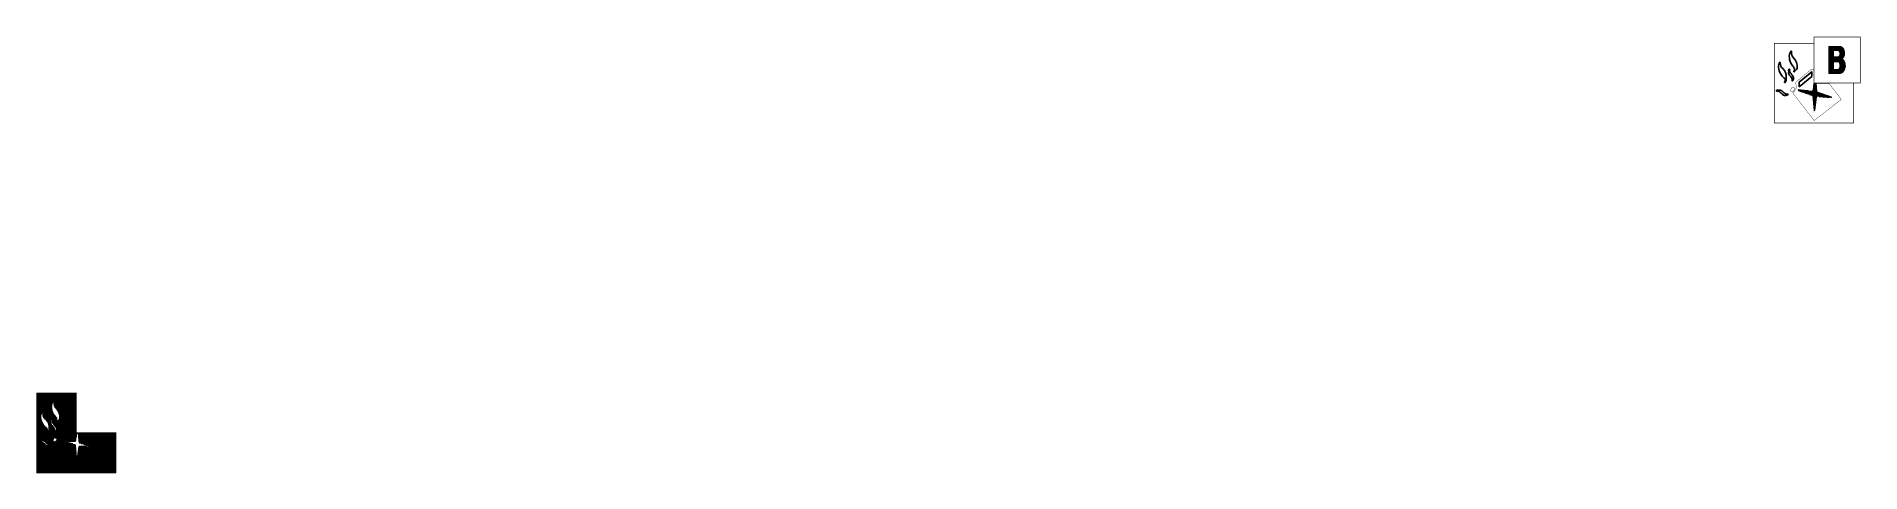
# Model space of a CAD drawing. Extents: x -229 to 47, y 31 to 97.
import ezdxf

# ---------------------------------------------------------------- set-up
doc = ezdxf.new("R2010")
doc.units = 0
doc.layers.get('0').update_dxf_attribs({"linetype": 'CONTINUOUS'})
doc.layers.add('VEILIG', color=7, linetype='CONTINUOUS')

# ---------------------------------------------------------------- blocks, each defined once
blk = doc.blocks.new('*X')
at = {"color": 0}
for p, q in [((305.3, 148.44), (307.01, 148.44)), ((305.3, 148.38), (307.13, 148.38)), ((305.3, 148.31), (307.22, 148.31)), ((305.3, 148.25), (307.3, 148.25)), ((305.3, 148.19), (307.35, 148.19)), ((305.3, 148.12), (307.4, 148.12)), ((305.3, 148.06), (307.44, 148.06)), ((305.3, 148), (307.48, 148)), ((305.3, 147.94), (305.9, 147.94)), ((305.3, 147.88), (305.9, 147.88)), ((305.3, 147.81), (305.9, 147.81)), ((305.3, 147.75), (305.9, 147.75)), ((305.3, 147.69), (305.9, 147.69)), ((305.3, 147.62), (305.9, 147.62)), ((305.3, 147.56), (305.9, 147.56)), ((305.3, 147.5), (305.9, 147.5)), ((305.3, 147.44), (305.9, 147.44)), ((305.3, 147.38), (305.9, 147.38)), ((305.3, 147.31), (305.9, 147.31)), ((305.3, 147.25), (305.9, 147.25)), ((305.3, 147.19), (305.9, 147.19)), ((305.3, 147.12), (305.9, 147.12)), ((305.3, 147.06), (305.9, 147.06)), ((305.3, 147), (305.9, 147)), ((305.3, 146.94), (305.9, 146.94)), ((305.3, 146.88), (307.4, 146.88)), ((305.3, 146.81), (307.35, 146.81)), ((305.3, 146.75), (307.3, 146.75)), ((305.3, 146.69), (307.23, 146.69)), ((305.3, 146.62), (307.15, 146.62)), ((305.3, 146.56), (307.24, 146.56)), ((305.3, 146.5), (307.32, 146.5)), ((305.3, 146.44), (307.39, 146.44)), ((305.3, 146.38), (307.44, 146.38)), ((305.3, 146.31), (307.49, 146.31)), ((306.75, 146.94), (307.44, 146.94)), ((306.78, 147.94), (307.51, 147.94)), ((306.83, 147), (307.48, 147)), ((306.86, 147.88), (307.53, 147.88)), ((306.89, 147.06), (307.51, 147.06)), ((306.9, 147.81), (307.56, 147.81)), ((306.93, 147.12), (307.53, 147.12)), ((306.94, 147.75), (307.57, 147.75)), ((306.96, 147.69), (307.58, 147.69)), ((306.96, 147.19), (307.56, 147.19)), ((306.98, 147.62), (307.59, 147.62)), ((306.98, 147.25), (307.57, 147.25)), ((306.99, 147.56), (307.6, 147.56)), ((306.99, 147.31), (307.58, 147.31)), ((307, 147.5), (307.6, 147.5)), ((307, 147.44), (307.6, 147.44)), ((307, 147.38), (307.59, 147.38)), ((305.3, 146.25), (305.9, 146.25)), ((305.3, 146.19), (305.9, 146.19)), ((305.3, 146.12), (305.9, 146.12)), ((305.3, 146.06), (305.9, 146.06)), ((305.3, 146), (305.9, 146)), ((305.3, 145.94), (305.9, 145.94)), ((305.3, 145.88), (305.9, 145.88)), ((305.3, 145.81), (305.9, 145.81)), ((305.3, 145.75), (305.9, 145.75)), ((305.3, 145.69), (305.9, 145.69)), ((305.3, 145.62), (305.9, 145.62)), ((305.3, 145.56), (305.9, 145.56)), ((305.3, 145.5), (305.9, 145.5)), ((305.3, 145.44), (305.9, 145.44)), ((305.3, 145.38), (305.9, 145.38)), ((305.3, 145.31), (305.9, 145.31)), ((305.3, 145.25), (305.9, 145.25)), ((305.3, 145.19), (305.9, 145.19)), ((305.3, 145.12), (305.9, 145.12)), ((305.3, 145.06), (305.9, 145.06)), ((305.3, 145), (305.9, 145)), ((305.3, 144.94), (307.52, 144.94)), ((305.3, 144.88), (307.48, 144.88)), ((305.3, 144.81), (307.43, 144.81)), ((305.3, 144.75), (307.37, 144.75)), ((305.3, 144.69), (307.3, 144.69)), ((305.3, 144.62), (307.22, 144.62)), ((305.3, 144.56), (307.1, 144.56)), ((305.3, 144.5), (306.8, 144.5)), ((306.6, 145), (307.56, 145)), ((306.75, 146.25), (307.53, 146.25)), ((306.77, 145.06), (307.59, 145.06)), ((306.82, 146.19), (307.57, 146.19)), ((306.84, 145.12), (307.62, 145.12)), ((306.88, 146.12), (307.6, 146.12)), ((306.88, 145.19), (307.64, 145.19)), ((306.91, 146.06), (307.62, 146.06)), ((306.92, 145.25), (307.66, 145.25)), ((306.94, 146), (307.64, 146)), ((306.95, 145.31), (307.67, 145.31)), ((306.96, 145.94), (307.66, 145.94)), ((306.97, 145.38), (307.69, 145.38)), ((306.98, 145.88), (307.68, 145.88)), ((306.98, 145.44), (307.7, 145.44)), ((306.99, 145.81), (307.69, 145.81)), ((306.99, 145.5), (307.7, 145.5)), ((307, 145.75), (307.7, 145.75)), ((307, 145.69), (307.7, 145.69)), ((307, 145.62), (307.71, 145.62)), ((307, 145.56), (307.71, 145.56)), ((300.66, 141.88), (300.83, 141.88)), ((300.85, 141.81), (301.43, 141.81)), ((301.03, 141.75), (302.02, 141.75)), ((301.22, 141.69), (303.31, 141.69)), ((301.41, 141.62), (303.34, 141.62)), ((301.6, 141.56), (303.38, 141.56)), ((301.78, 141.5), (303.49, 141.5)), ((301.97, 141.44), (303.68, 141.44)), ((302.16, 141.38), (303.87, 141.38)), ((302.35, 141.31), (304.06, 141.31)), ((302.53, 141.25), (304.24, 141.25)), ((302.7, 141.19), (304.43, 141.19)), ((302.77, 141.75), (303.31, 141.75)), ((302.77, 141.12), (304.62, 141.12)), ((302.81, 141.06), (304.81, 141.06)), ((302.83, 141.81), (303.3, 141.81)), ((302.83, 141), (303.42, 141)), ((302.83, 140.94), (303.34, 140.94)), ((302.84, 140.88), (303.3, 140.88)), ((302.84, 140.81), (303.28, 140.81)), ((302.85, 141.88), (303.3, 141.88)), ((302.86, 141.94), (303.29, 141.94)), ((302.87, 142), (303.29, 142)), ((302.88, 142.06), (303.28, 142.06)), ((302.89, 142.12), (303.28, 142.12)), ((302.9, 142.19), (303.27, 142.19)), ((302.91, 142.31), (303.26, 142.31)), ((302.91, 142.25), (303.27, 142.25)), ((302.92, 142.38), (303.26, 142.38)), ((302.93, 142.44), (303.25, 142.44)), ((302.94, 142.5), (303.25, 142.5)), ((302.95, 142.56), (303.24, 142.56)), ((302.96, 142.62), (303.24, 142.62)), ((302.97, 142.75), (303.23, 142.75)), ((302.97, 142.69), (303.23, 142.69)), ((302.98, 142.81), (303.22, 142.81)), ((302.99, 142.88), (303.22, 142.88)), ((303.77, 141), (304.99, 141)), ((304.37, 140.94), (305.18, 140.94)), ((304.96, 140.88), (305.37, 140.88)), ((302.85, 140.75), (303.27, 140.75)), ((302.85, 140.69), (303.26, 140.69)), ((302.86, 140.62), (303.25, 140.62)), ((302.86, 140.56), (303.24, 140.56)), ((302.87, 140.5), (303.24, 140.5)), ((302.87, 140.44), (303.23, 140.44)), ((302.88, 140.38), (303.22, 140.38)), ((302.88, 140.31), (303.21, 140.31)), ((302.89, 140.25), (303.2, 140.25)), ((302.89, 140.19), (303.19, 140.19)), ((302.9, 140.12), (303.18, 140.12)), ((302.9, 140.06), (303.18, 140.06)), ((302.91, 140), (303.17, 140)), ((302.91, 139.94), (303.16, 139.94)), ((302.92, 139.88), (303.15, 139.88)), ((302.92, 139.81), (303.14, 139.81)), ((302.93, 139.75), (303.13, 139.75)), ((302.93, 139.69), (303.12, 139.69)), ((302.94, 139.62), (303.12, 139.62)), ((302.94, 139.56), (303.11, 139.56)), ((302.95, 139.5), (303.1, 139.5)), ((302.95, 139.44), (303.09, 139.44)), ((302.96, 139.38), (303.08, 139.38)), ((302.96, 139.31), (303.07, 139.31)), ((302.97, 139.25), (303.06, 139.25)), ((302.97, 139.19), (303.06, 139.19)), ((302.98, 139.12), (303.05, 139.12)), ((302.98, 139.06), (303.04, 139.06)), ((302.99, 139), (303.03, 139)), ((302.99, 138.94), (303.02, 138.94)), ((303, 138.88), (303.01, 138.88)), ((34, 96), (40, 96)), ((34, 95.88), (40, 95.88)), ((34, 95.75), (40, 95.75)), ((34, 95.62), (40, 95.62)), ((34, 95.5), (40, 95.5)), ((34, 95.38), (40, 95.38)), ((34, 95.25), (40, 95.25)), ((34, 95.12), (40, 95.12)), ((34, 95), (40, 95)), ((34, 94.88), (40, 94.88)), ((34, 94.75), (36.46, 94.75)), ((34, 94.62), (36.39, 94.62)), ((34, 94.5), (36.34, 94.5)), ((34, 94.38), (36.31, 94.38)), ((34, 94.25), (36.28, 94.25)), ((34, 94.12), (36.27, 94.12)), ((34, 94), (36.27, 94)), ((34, 93.88), (36.28, 93.88)), ((36.6, 94.62), (40, 94.62)), ((36.6, 94.5), (40, 94.5)), ((36.61, 94.38), (40, 94.38)), ((36.62, 94.75), (40, 94.75)), ((36.64, 94.25), (40, 94.25)), ((36.69, 94.12), (40, 94.12)), ((36.76, 94), (40, 94)), ((36.85, 93.88), (40, 93.88)), ((34, 93.75), (36.29, 93.75)), ((34, 93.62), (36.31, 93.62)), ((34, 93.5), (36.34, 93.5)), ((34, 93.38), (36.37, 93.38)), ((34, 93.25), (36.41, 93.25)), ((34, 93.12), (34.79, 93.12)), ((34, 93), (34.72, 93)), ((34, 92.88), (34.68, 92.88)), ((34, 92.75), (34.65, 92.75)), ((34, 92.62), (34.63, 92.62)), ((34, 92.5), (34.63, 92.5)), ((34, 92.38), (34.64, 92.38)), ((34, 92.25), (34.65, 92.25)), ((34, 92.12), (34.68, 92.12)), ((34, 92), (34.71, 92)), ((34, 91.88), (34.74, 91.88)), ((34, 91.75), (34.79, 91.75)), ((34, 91.62), (34.84, 91.62)), ((34, 91.5), (34.9, 91.5)), ((34, 91.38), (34.97, 91.38)), ((34, 91.25), (35.05, 91.25)), ((34, 91.12), (35.14, 91.12)), ((34.9, 93.12), (36.46, 93.12)), ((34.91, 93), (36.52, 93)), ((34.91, 92.88), (36.58, 92.88)), ((34.93, 92.75), (36.66, 92.75)), ((34.97, 92.62), (36.76, 92.62)), ((35.03, 92.5), (36.86, 92.5)), ((35.11, 92.38), (36.98, 92.38)), ((35.22, 92.25), (37.04, 92.25)), ((35.36, 92.12), (37.07, 92.12)), ((35.48, 92), (36.17, 92)), ((35.57, 91.88), (36.16, 91.88)), ((35.65, 91.75), (36.17, 91.75)), ((35.71, 91.62), (36.17, 91.62)), ((35.75, 91.5), (36.18, 91.5)), ((35.78, 91.38), (36.21, 91.38)), ((35.8, 91.25), (36.27, 91.25)), ((35.81, 91.12), (36.38, 91.12)), ((36.3, 91.88), (37.03, 91.88)), ((36.31, 91.75), (36.96, 91.75)), ((36.34, 92), (37.06, 92)), ((36.37, 91.62), (39.04, 91.62)), ((36.51, 91.5), (38.89, 91.5)), ((36.59, 91.38), (38.74, 91.38)), ((36.69, 91.25), (38.58, 91.25)), ((36.8, 91.12), (38.43, 91.12)), ((36.97, 93.75), (40, 93.75)), ((37.06, 91.75), (39.19, 91.75)), ((37.07, 93.62), (40, 93.62)), ((37.15, 93.5), (40, 93.5)), ((37.17, 91.88), (39.35, 91.88)), ((37.23, 93.38), (40, 93.38)), ((37.29, 93.25), (40, 93.25)), ((37.3, 92), (39.5, 92)), ((37.34, 93.12), (40, 93.12)), ((37.38, 93), (40, 93)), ((37.4, 92.12), (40, 92.12)), ((37.41, 92.88), (40, 92.88)), ((37.43, 92.75), (40, 92.75)), ((37.44, 92.25), (40, 92.25)), ((37.45, 92.62), (40, 92.62)), ((37.45, 92.38), (40, 92.38)), ((37.46, 92.5), (40, 92.5)), ((38.43, 91.12), (38.93, 91.12)), ((38.58, 91.25), (39.08, 91.25)), ((38.74, 91.38), (39.24, 91.38)), ((38.89, 91.5), (39.39, 91.5)), ((38.93, 91.12), (39.67, 91.12)), ((39.01, 91.19), (39.67, 91.19)), ((39.04, 91.62), (39.54, 91.62)), ((39.08, 91.25), (39.67, 91.25)), ((39.16, 91.31), (39.67, 91.31)), ((39.19, 91.75), (39.97, 91.75)), ((39.24, 91.38), (39.67, 91.38)), ((39.31, 91.44), (39.67, 91.44)), ((39.35, 91.88), (39.97, 91.88)), ((39.39, 91.5), (39.67, 91.5)), ((39.47, 91.56), (39.67, 91.56)), ((39.5, 92), (39.92, 92)), ((39.54, 91.62), (39.67, 91.62)), ((39.62, 91.69), (39.67, 91.69)), ((39.67, 91.62), (39.97, 91.62)), ((39.67, 91.5), (39.97, 91.5)), ((39.67, 91.38), (39.97, 91.38)), ((39.67, 91.25), (39.97, 91.25)), ((39.67, 91.12), (39.97, 91.12)), ((39.92, 92), (40, 92)), ((39.97, 91.88), (40, 91.88)), ((39.97, 91.75), (40, 91.75)), ((39.97, 91.62), (40, 91.62)), ((39.97, 91.5), (40, 91.5)), ((39.97, 91.38), (40, 91.38)), ((39.97, 91.25), (40, 91.25)), ((39.97, 91.12), (40, 91.12)), ((34, 91), (35.26, 91)), ((34, 90.88), (35.39, 90.88)), ((34, 90.75), (35.53, 90.75)), ((34, 90.62), (35.6, 90.62)), ((34, 90.5), (35.64, 90.5)), ((34, 90.38), (35.64, 90.38)), ((34, 90.25), (35.62, 90.25)), ((34, 90.12), (35.56, 90.12)), ((34, 90), (37.28, 90)), ((34, 89.88), (37.28, 89.88)), ((34, 89.75), (37.29, 89.75)), ((34, 89.62), (37.29, 89.62)), ((34, 89.5), (37.3, 89.5)), ((34, 89.38), (36.7, 89.38)), ((34, 89.25), (36.62, 89.25)), ((34, 89.12), (36.54, 89.12)), ((34, 89), (36.46, 89)), ((34, 88.88), (34.31, 88.88)), ((34, 88.75), (34.75, 88.75)), ((34, 88.62), (34.87, 88.62)), ((34, 88.5), (35.02, 88.5)), ((34, 88.38), (35.17, 88.38)), ((35.06, 88.88), (36.42, 88.88)), ((35.24, 88.75), (36.61, 88.75)), ((35.36, 88.62), (36.93, 88.62)), ((35.51, 88.5), (36.85, 88.5)), ((35.65, 90.12), (37.27, 90.12)), ((35.69, 90.25), (37.37, 90.25)), ((35.72, 88.38), (36.91, 88.38)), ((35.75, 90.38), (36.73, 90.38)), ((35.8, 91), (36.49, 91)), ((35.8, 90.88), (36.58, 90.88)), ((35.8, 90.5), (36.72, 90.5)), ((35.82, 90.75), (36.65, 90.75)), ((35.82, 90.62), (36.7, 90.62)), ((36.79, 90.38), (37.52, 90.38)), ((36.85, 89.38), (37.3, 89.38)), ((36.85, 88.5), (39.06, 88.5)), ((36.86, 88.75), (37.01, 88.75)), ((36.87, 90.5), (37.67, 90.5)), ((36.88, 91), (38.28, 91)), ((36.91, 90.88), (38.13, 90.88)), ((36.91, 90.62), (37.82, 90.62)), ((36.91, 88.38), (39.44, 88.38)), ((36.93, 90.75), (37.98, 90.75)), ((36.93, 88.62), (38.69, 88.62)), ((36.94, 88.88), (37.09, 88.88)), ((37.01, 88.75), (38.31, 88.75)), ((37.02, 89), (37.17, 89)), ((37.04, 89.25), (37.31, 89.25)), ((37.09, 88.88), (37.94, 88.88)), ((37.1, 89.12), (37.25, 89.12)), ((37.17, 89), (39.93, 89)), ((37.25, 89.12), (39.95, 89.12)), ((37.27, 90.12), (37.77, 90.12)), ((37.28, 90), (37.77, 90)), ((37.28, 89.88), (37.77, 89.88)), ((37.29, 89.75), (37.77, 89.75)), ((37.29, 89.62), (37.77, 89.62)), ((37.3, 89.5), (37.77, 89.5)), ((37.3, 89.38), (39.98, 89.38)), ((37.31, 89.25), (39.96, 89.25)), ((37.37, 90.25), (37.87, 90.25)), ((37.52, 90.38), (38.02, 90.38)), ((37.67, 90.5), (38.17, 90.5)), ((37.77, 90.12), (38.57, 90.12)), ((37.77, 90.06), (38.49, 90.06)), ((37.77, 90), (38.42, 90)), ((37.77, 89.94), (38.34, 89.94)), ((37.77, 89.88), (38.26, 89.88)), ((37.77, 89.81), (38.19, 89.81)), ((37.77, 89.75), (38.11, 89.75)), ((37.77, 89.69), (38.03, 89.69)), ((37.77, 89.62), (37.96, 89.62)), ((37.77, 89.56), (37.88, 89.56)), ((37.77, 89.5), (37.81, 89.5)), ((37.79, 90.19), (38.64, 90.19)), ((37.81, 89.5), (40, 89.5)), ((37.82, 90.62), (38.32, 90.62)), ((37.87, 90.25), (38.72, 90.25)), ((37.94, 90.31), (38.8, 90.31)), ((37.96, 89.62), (40.02, 89.62)), ((37.98, 90.75), (38.48, 90.75)), ((38.02, 90.38), (38.87, 90.38)), ((38.1, 90.44), (38.95, 90.44)), ((38.11, 89.75), (40.03, 89.75)), ((38.13, 90.88), (38.63, 90.88)), ((38.17, 90.5), (39.02, 90.5)), ((38.25, 90.56), (39.1, 90.56)), ((38.26, 89.88), (40.05, 89.88)), ((38.28, 91), (38.78, 91)), ((38.32, 90.62), (39.18, 90.62)), ((38.4, 90.69), (39.25, 90.69)), ((38.42, 90), (39.97, 90)), ((38.48, 90.75), (39.33, 90.75)), ((38.55, 90.81), (39.4, 90.81)), ((38.56, 88.88), (39.89, 88.88)), ((38.57, 90.12), (39.97, 90.12)), ((38.63, 90.88), (39.48, 90.88)), ((38.7, 90.94), (39.56, 90.94)), ((38.72, 90.25), (39.97, 90.25)), ((38.78, 91), (39.63, 91)), ((38.86, 91.06), (39.67, 91.06)), ((38.87, 90.38), (39.97, 90.38)), ((39.02, 90.5), (39.97, 90.5)), ((39.18, 90.62), (39.97, 90.62)), ((39.33, 90.75), (39.97, 90.75)), ((39.48, 90.88), (39.97, 90.88)), ((39.63, 91), (39.97, 91)), ((39.97, 91), (40, 91)), ((39.97, 90.88), (40, 90.88)), ((39.97, 90.75), (40, 90.75)), ((39.97, 90.62), (40, 90.62)), ((39.97, 90.5), (40, 90.5)), ((39.97, 90.38), (40, 90.38)), ((39.97, 90.25), (40, 90.25)), ((39.97, 90.12), (40, 90.12)), ((39.97, 90), (46, 90)), ((40.29, 89.88), (42.34, 89.88)), ((40.3, 89.75), (42.44, 89.75)), ((40.31, 89.62), (42.54, 89.62)), ((40.32, 89.5), (42.63, 89.5)), ((40.33, 89.38), (42.73, 89.38)), ((40.34, 89.25), (42.83, 89.25)), ((40.35, 89.12), (42.92, 89.12)), ((40.36, 89), (43.02, 89)), ((40.37, 88.88), (43.12, 88.88)), ((40.39, 88.75), (43.22, 88.75)), ((40.46, 88.62), (43.31, 88.62)), ((40.77, 88.5), (43.41, 88.5)), ((41.15, 88.38), (43.51, 88.38)), ((42.34, 89.88), (46, 89.88)), ((42.44, 89.75), (46, 89.75)), ((42.54, 89.62), (46, 89.62)), ((42.63, 89.5), (46, 89.5)), ((42.73, 89.38), (46, 89.38)), ((42.83, 89.25), (46, 89.25)), ((42.92, 89.12), (46, 89.12)), ((43.02, 89), (46, 89)), ((43.12, 88.88), (46, 88.88)), ((43.22, 88.75), (46, 88.75)), ((43.31, 88.62), (46, 88.62)), ((43.41, 88.5), (46, 88.5)), ((43.51, 88.38), (46, 88.38)), ((34, 88.25), (35.3, 88.25)), ((34, 88.12), (37.1, 88.12)), ((34, 88), (37.2, 88)), ((34, 87.88), (37.3, 87.88)), ((34, 87.75), (37.39, 87.75)), ((34, 87.62), (37.49, 87.62)), ((34, 87.5), (37.59, 87.5)), ((34, 87.38), (37.68, 87.38)), ((34, 87.25), (37.78, 87.25)), ((34, 87.12), (37.88, 87.12)), ((34, 87), (37.98, 87)), ((34, 86.88), (38.07, 86.88)), ((34, 86.75), (38.17, 86.75)), ((34, 86.62), (38.27, 86.62)), ((34, 86.5), (38.36, 86.5)), ((34, 86.38), (38.46, 86.38)), ((34, 86.25), (38.56, 86.25)), ((34, 86.12), (38.66, 86.12)), ((34, 86), (38.75, 86)), ((34, 85.88), (38.85, 85.88)), ((34, 85.75), (38.95, 85.75)), ((34, 85.62), (39.04, 85.62)), ((36.01, 88.25), (37, 88.25)), ((37, 88.25), (39.78, 88.25)), ((37.1, 88.12), (39.88, 88.12)), ((37.2, 88), (39.9, 88)), ((37.3, 87.88), (39.91, 87.88)), ((37.39, 87.75), (39.92, 87.75)), ((37.49, 87.62), (39.93, 87.62)), ((37.59, 87.5), (39.94, 87.5)), ((37.68, 87.38), (39.95, 87.38)), ((37.78, 87.25), (39.96, 87.25)), ((37.88, 87.12), (39.97, 87.12)), ((37.98, 87), (39.98, 87)), ((38.07, 86.88), (39.99, 86.88)), ((38.17, 86.75), (40, 86.75)), ((38.27, 86.62), (40.01, 86.62)), ((38.36, 86.5), (40.02, 86.5)), ((38.46, 86.38), (40.03, 86.38)), ((38.56, 86.25), (40.04, 86.25)), ((38.66, 86.12), (40.05, 86.12)), ((38.75, 86), (40.06, 86)), ((38.85, 85.88), (42, 85.88)), ((38.95, 85.75), (41.84, 85.75)), ((39.04, 85.62), (41.68, 85.62)), ((40.09, 86), (42.16, 86)), ((40.11, 86.12), (42.32, 86.12)), ((40.12, 86.25), (42.48, 86.25)), ((40.14, 86.38), (42.64, 86.38)), ((40.16, 86.5), (42.8, 86.5)), ((40.18, 86.62), (42.96, 86.62)), ((40.19, 86.75), (43.12, 86.75)), ((40.21, 86.88), (43.29, 86.88)), ((40.23, 87), (43.45, 87)), ((40.24, 87.12), (43.61, 87.12)), ((40.26, 87.25), (43.77, 87.25)), ((40.28, 87.38), (43.93, 87.38)), ((40.29, 87.5), (44.09, 87.5)), ((40.31, 87.62), (44.09, 87.62)), ((40.33, 87.75), (43.99, 87.75)), ((40.35, 87.88), (43.9, 87.88)), ((40.4, 88), (41.5, 88)), ((41.52, 88.25), (43.61, 88.25)), ((41.68, 85.62), (46, 85.62)), ((41.84, 85.75), (46, 85.75)), ((41.89, 88.12), (43.7, 88.12)), ((42, 85.88), (46, 85.88)), ((42.16, 86), (46, 86)), ((42.27, 88), (43.8, 88)), ((42.32, 86.12), (46, 86.12)), ((42.48, 86.25), (46, 86.25)), ((42.64, 86.38), (46, 86.38)), ((42.8, 86.5), (46, 86.5)), ((42.96, 86.62), (46, 86.62)), ((43.12, 86.75), (46, 86.75)), ((43.29, 86.88), (46, 86.88)), ((43.45, 87), (46, 87)), ((43.61, 88.25), (46, 88.25)), ((43.61, 87.12), (46, 87.12)), ((43.7, 88.12), (46, 88.12)), ((43.77, 87.25), (46, 87.25)), ((43.8, 88), (46, 88)), ((43.9, 87.88), (46, 87.88)), ((43.93, 87.38), (46, 87.38)), ((43.99, 87.75), (46, 87.75)), ((44.09, 87.62), (46, 87.62)), ((44.09, 87.5), (46, 87.5)), ((34, 85.5), (39.14, 85.5)), ((34, 85.38), (39.24, 85.38)), ((34, 85.25), (39.34, 85.25)), ((34, 85.12), (39.43, 85.12)), ((34, 85), (39.53, 85)), ((34, 84.88), (39.63, 84.88)), ((34, 84.75), (39.72, 84.75)), ((34, 84.62), (39.82, 84.62)), ((34, 84.5), (39.92, 84.5)), ((34, 84.38), (40.02, 84.38)), ((34, 84.25), (46, 84.25)), ((34, 84.12), (46, 84.12)), ((39.14, 85.5), (41.52, 85.5)), ((39.24, 85.38), (41.36, 85.38)), ((39.34, 85.25), (41.19, 85.25)), ((39.43, 85.12), (41.03, 85.12)), ((39.53, 85), (40.87, 85)), ((39.63, 84.88), (40.71, 84.88)), ((39.72, 84.75), (40.55, 84.75)), ((39.82, 84.62), (40.39, 84.62)), ((39.92, 84.5), (40.23, 84.5)), ((40.02, 84.38), (40.07, 84.38)), ((40.07, 84.38), (46, 84.38)), ((40.23, 84.5), (46, 84.5)), ((40.39, 84.62), (46, 84.62)), ((40.55, 84.75), (46, 84.75)), ((40.71, 84.88), (46, 84.88)), ((40.87, 85), (46, 85)), ((41.03, 85.12), (46, 85.12)), ((41.19, 85.25), (46, 85.25)), ((41.36, 85.38), (46, 85.38)), ((41.52, 85.5), (46, 85.5))]:
    blk.add_line(p, q, dxfattribs=at)

msp = doc.modelspace()

# ---------------------------------------------------------------- linework, layer by layer
at = {"layer": 'VEILIG', "color": 0}
for points, const_width in [([(40, 97), (47, 97), (47, 90), (40, 90)], 0.1), ([(40, 96), (40, 90), (46, 90), (46, 84), (34, 84), (34, 96)], 0.1), ([(36.79, 88.64), (37.14, 89.19), (36.74, 89.44), (36.39, 88.89)], 0.05)]:
    msp.add_lwpolyline(points, close=True, dxfattribs=dict(at, const_width=const_width))
for points in [[(36.27, 94.12, -0.162278), (36.54, 94.86, -0.437122), (36.62, 94.74, 0.251665), (36.89, 93.84, -0.221339), (37.45, 92.28, -0.201583), (37.3, 92, 0.072768), (37.03, 91.71, -1.035237), (36.96, 91.76, 0.381756), (36.92, 92.45, -0.087751), (36.51, 93.02, -0.117078)], [(43.8, 91.5, 0.117075), (44.14, 91.58, 0.104347), (44.44, 91.82, 0.090273), (44.63, 92.17, 0.082341), (44.71, 92.6, 0.082341), (44.63, 93.03, 0.090273), (44.44, 93.38, 0.104347), (44.14, 93.62, 0.072747), (44.34, 93.79, 0.094273), (44.53, 94.11, 0.089446), (44.6, 94.5, 0.089446), (44.53, 94.89, 0.094273), (44.34, 95.21, 0.102013), (44.04, 95.43, 0.108254), (43.7, 95.5), (42.3, 95.5), (42.3, 91.5)], [(42.9, 95), (42.9, 93.9), (43.6, 93.9, 0.129313), (43.75, 93.94, 0.106376), (43.89, 94.06, 0.084636), (43.97, 94.23, 0.073821), (44, 94.45, 0.073821), (43.97, 94.67, 0.084636), (43.89, 94.84, 0.106376), (43.75, 94.96, 0.129313), (43.6, 95)], [(34.63, 92.42, -0.162278), (34.82, 93.18, -0.437122), (34.91, 93.08, 0.251665), (35.27, 92.2, -0.263384), (35.8, 90.91, -0.128487), (35.78, 90.42, 0.083128), (35.64, 90.1, -1.035237), (35.57, 90.15, 0.381756), (35.45, 90.83, -0.087751), (34.98, 91.35, -0.117078)], [(36.31, 91.92, 0.350997), (36.5, 91.53, 0.057828), (36.75, 91.18, -0.421546), (36.73, 90.31, -1.117212), (36.73, 90.35, 0.037358), (36.69, 90.67, 0.09294), (36.35, 91.16, -0.259126), (36.18, 91.7, -0.158794), (36.19, 92.08, -0.527459), (36.33, 92.06, -0.309364)], [(42.9, 93.3), (42.9, 92), (43.6, 92, 0.148287), (43.74, 92.04, 0.107112), (43.89, 92.19, 0.076065), (43.97, 92.39, 0.062945), (44, 92.65, 0.062945), (43.97, 92.91, 0.076065), (43.89, 93.11, 0.107112), (43.74, 93.26, 0.148287), (43.6, 93.3)], [(34.49, 88.8, -0.350997), (34.88, 88.6, -0.057828), (35.22, 88.33, 0.421546), (36.09, 88.31, 1.117212), (36.05, 88.32, -0.037358), (35.73, 88.37, -0.09294), (35.26, 88.73, 0.259126), (34.73, 88.92, 0.158794), (34.34, 88.92, 0.527459), (34.36, 88.79, 0.309364)], [(40.28, 89.97), (40.38, 88.79, 0.300407), (40.55, 88.57), (42.62, 87.88), (40.62, 88.09, 0.405049), (40.35, 87.88), (40.07, 85.88), (39.9, 88.06, 0.300407), (39.73, 88.28), (37.65, 88.97), (39.65, 88.76, 0.405049), (39.93, 88.98), (40.06, 89.97)]]:
    msp.add_lwpolyline(points, format="xyb", close=True, dxfattribs=at)
at = {"layer": 'VEILIG', "color": 0, "const_width": 0.05}
msp.add_lwpolyline([(44.15, 87.55), (40.04, 84.35), (36.83, 88.47), (37.31, 89.22), (37.27, 90.17), (39.56, 92.05, -0.6334), (39.97, 91.86), (39.97, 89.97), (42.27, 89.97)], format="xyb", close=True, dxfattribs=at)
at = {"layer": 'VEILIG', "color": 0}
msp.add_lwpolyline([(37.77, 89.47), (37.77, 90.17), (39.67, 91.73), (39.67, 91.03)], close=True, dxfattribs=at)

# ---------------------------------------------------------------- block references
for p in [(-263, -53), (-262.93, -52.93)]:
    msp.add_blockref('*X', p, dxfattribs=at)

doc.saveas('drawing.dxf')
